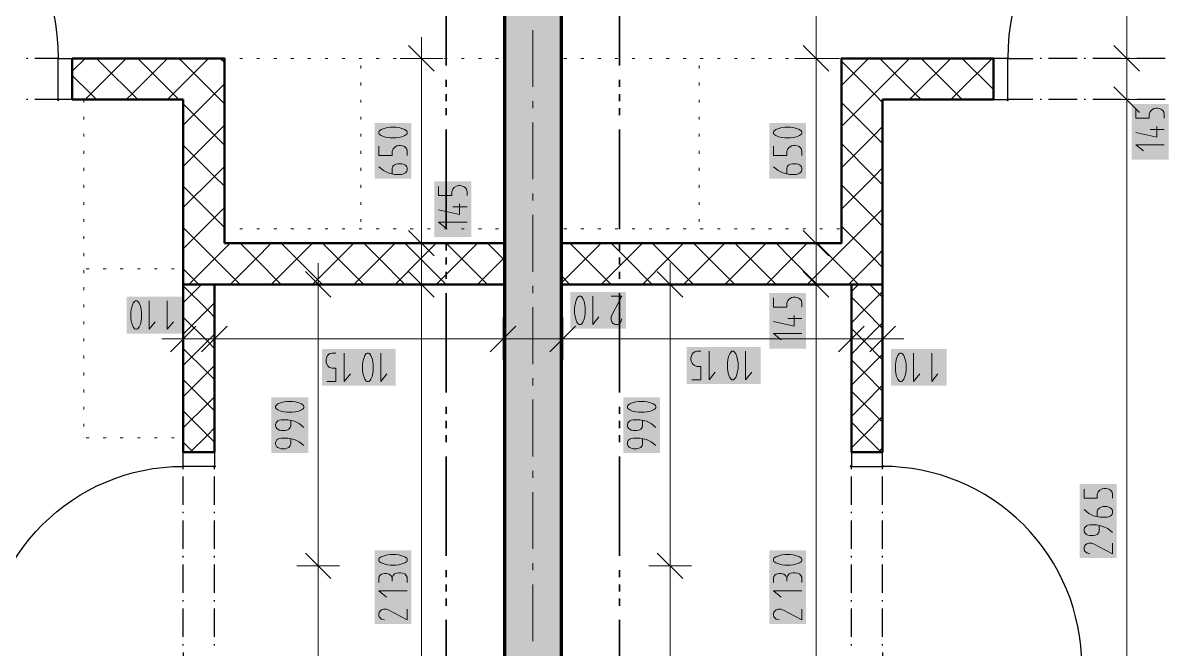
# Model space of a CAD drawing. Header units: millimetres. Extents: x 0 to 594, y 0 to 420.
# Drawn here: x 276.3 to 313.22, y 250.53 to 270.7 of the extents above; entities that cross this region are included whole.
import ezdxf

# ---------------------------------------------------------------- set-up
doc = ezdxf.new("R2010")
doc.units = ezdxf.units.MM
doc.header["$LTSCALE"] = 8
for name, color, linetype in [('PDF_Dvere', 7, 'Continuous'), ('PDF_Koty delkove', 7, 'Continuous'), ('PDF_Nabytek', 7, 'Continuous'), ('PDF_Osy hlavni', 7, 'Continuous'), ('PDF_Pozarni useky', 7, 'Continuous'), ('PDF_Pricky zdene', 7, 'Continuous'), ('PDF_Steny obvodove nosne', 7, 'Continuous')]:
    doc.layers.add(name, color=color, linetype=linetype)

msp = doc.modelspace()

# ---------------------------------------------------------------- linework, layer by layer
at = {"layer": 'PDF_Dvere', "lineweight": 25}
for points in [[(270.509, 269.559), (270.108, 269.559), (270.108, 276.886, -0.414213), (277.435, 269.559), (276.691, 269.559)], [(315.021, 269.559), (315.352, 269.559), (315.352, 276.886, 0.414213), (308.025, 269.559), (308.839, 269.559)], [(281.465, 250.415), (281.465, 250.005), (275.054, 250.005, -0.414213), (281.465, 256.416)], [(303.996, 250.415), (303.996, 250.005), (310.407, 250.005, 0.414214), (303.996, 256.416)]]:
    msp.add_lwpolyline(points, format="xyb", dxfattribs=at)
for points in [[(276.462, 269.559), (276.417, 269.559)], [(309.114, 269.559), (309.068, 269.559)], [(310.258, 269.559), (309.342, 269.559)], [(310.533, 269.559), (310.487, 269.559)], [(311.678, 269.559), (310.762, 269.559)], [(311.953, 269.559), (311.907, 269.559)], [(313.098, 269.559), (312.182, 269.559)], [(276.462, 268.231), (276.417, 268.231)], [(277.435, 268.231), (276.691, 268.231)], [(308.839, 268.231), (308.025, 268.231)], [(309.114, 268.231), (309.068, 268.231)], [(310.258, 268.231), (309.342, 268.231)], [(310.533, 268.231), (310.487, 268.231)], [(311.678, 268.231), (310.762, 268.231)], [(311.953, 268.231), (311.907, 268.231)], [(313.098, 268.231), (312.182, 268.231)], [(281.465, 256.323), (281.465, 256.368)], [(282.472, 256.323), (282.472, 256.368)], [(302.988, 256.323), (302.988, 256.368)], [(303.996, 256.323), (303.996, 256.368)], [(281.465, 255.178), (281.465, 256.094)], [(282.472, 255.178), (282.472, 256.094)], [(302.988, 255.178), (302.988, 256.094)], [(303.996, 255.178), (303.996, 256.094)], [(281.465, 254.903), (281.465, 254.949)], [(282.472, 254.903), (282.472, 254.949)], [(302.988, 254.903), (302.988, 254.949)], [(303.996, 254.903), (303.996, 254.949)], [(281.465, 253.758), (281.465, 254.674)], [(282.472, 253.758), (282.472, 254.674)], [(302.988, 253.758), (302.988, 254.674)], [(303.996, 253.758), (303.996, 254.674)], [(281.465, 253.483), (281.465, 253.529)], [(282.472, 253.483), (282.472, 253.529)], [(302.988, 253.483), (302.988, 253.529)], [(303.996, 253.483), (303.996, 253.529)], [(281.465, 252.339), (281.465, 253.254)], [(282.472, 252.339), (282.472, 253.254)], [(302.988, 252.339), (302.988, 253.254)], [(303.996, 252.339), (303.996, 253.254)], [(281.465, 252.064), (281.465, 252.11)], [(281.465, 250.919), (281.465, 251.835)], [(282.472, 252.064), (282.472, 252.11)], [(282.472, 250.919), (282.472, 251.835)], [(302.988, 252.064), (302.988, 252.11)], [(302.988, 250.919), (302.988, 251.835)], [(303.996, 252.064), (303.996, 252.11)], [(303.996, 250.919), (303.996, 251.835)], [(281.465, 250.644), (281.465, 250.69)], [(282.472, 250.644), (282.472, 250.69)], [(302.988, 250.644), (302.988, 250.69)], [(303.996, 250.644), (303.996, 250.69)]]:
    msp.add_lwpolyline(points, dxfattribs=at)
for points in [[(277.893, 268.231), (277.435, 268.231), (277.435, 269.559), (277.893, 269.559)], [(307.567, 268.231), (308.025, 268.231), (308.025, 269.559), (307.567, 269.559)], [(282.472, 256.874), (282.472, 256.416), (281.465, 256.416), (281.465, 256.874)], [(302.988, 256.874), (302.988, 256.416), (303.996, 256.416), (303.996, 256.874)]]:
    msp.add_lwpolyline(points, close=True, dxfattribs=at)
at = {"layer": 'PDF_Dvere', "lineweight": 25, "transparency": 33554559}
for points in [[(277.492, 269.559), (277.435, 269.502), (277.435, 269.616), (277.378, 269.559)], [(308.083, 269.559), (308.025, 269.502), (308.025, 269.616), (307.968, 269.559)], [(277.492, 268.231), (277.435, 268.174), (277.435, 268.288), (277.378, 268.231)], [(308.083, 268.231), (308.025, 268.174), (308.025, 268.288), (307.968, 268.231)], [(281.465, 256.359), (281.408, 256.416), (281.522, 256.416), (281.465, 256.474)], [(282.472, 256.359), (282.415, 256.416), (282.53, 256.416), (282.472, 256.474)], [(302.988, 256.359), (302.931, 256.416), (303.045, 256.416), (302.988, 256.474)], [(303.996, 256.359), (303.938, 256.416), (304.053, 256.416), (303.996, 256.474)]]:
    msp.add_solid(points, dxfattribs=at)
at = {"layer": 'PDF_Koty delkove', "lineweight": 18}
for points in [[(301.853, 236.313), (301.853, 238.603), (301.853, 242.77), (301.853, 262.278), (301.853, 263.606), (301.853, 269.559), (301.853, 313.476), (301.853, 314.162)], [(311.858, 241.075), (311.858, 245.379), (311.858, 268.231), (311.858, 269.559), (311.858, 288.838)], [(289.552, 269.147), (288.728, 269.971)], [(289.14, 269.559), (289.14, 270.246)], [(302.265, 269.147), (301.441, 269.971)], [(312.271, 269.147), (311.446, 269.971)], [(289.827, 269.559), (289.14, 269.559), (288.453, 269.559)], [(289.14, 263.606), (289.14, 269.559)], [(302.54, 269.559), (301.853, 269.559), (301.166, 269.559)], [(312.545, 269.559), (311.858, 269.559), (311.172, 269.559)], [(312.271, 267.819), (311.446, 268.643)], [(312.545, 268.231), (311.858, 268.231), (311.172, 268.231)], [(312.153, 267.928), (312.153, 267.634), (312.58, 267.634), (312.58, 267.757), (312.611, 267.842), (312.657, 267.891), (312.733, 267.94), (312.794, 267.952), (312.855, 267.952), (312.916, 267.94), (312.977, 267.915), (313.023, 267.879), (313.054, 267.83), (313.069, 267.757), (313.069, 267.634)], [(312.825, 267.365), (312.825, 267.022), (312.153, 267.17)], [(313.069, 267.267), (312.611, 267.267)], [(287.766, 266.73), (287.766, 266.436), (288.193, 266.436), (288.193, 266.559), (288.224, 266.644), (288.27, 266.693), (288.346, 266.742), (288.406, 266.754), (288.468, 266.754), (288.529, 266.742), (288.589, 266.717), (288.635, 266.681), (288.666, 266.632), (288.682, 266.559), (288.682, 266.436)], [(300.479, 266.73), (300.479, 266.436), (300.906, 266.436), (300.906, 266.559), (300.937, 266.644), (300.983, 266.693), (301.059, 266.742), (301.119, 266.754), (301.181, 266.754), (301.242, 266.742), (301.302, 266.717), (301.348, 266.681), (301.379, 266.632), (301.395, 266.559), (301.395, 266.436)], [(313.069, 266.778), (312.153, 266.778), (312.397, 266.583)], [(288.666, 265.923), (288.635, 265.886), (288.605, 265.862), (288.559, 265.837), (288.498, 265.824), (288.284, 265.824), (288.071, 265.873), (287.918, 265.947), (287.766, 266.069)], [(288.193, 265.849), (288.193, 266.02), (288.208, 266.069), (288.239, 266.106), (288.27, 266.13), (288.315, 266.155), (288.376, 266.167), (288.498, 266.167), (288.559, 266.155), (288.605, 266.13), (288.635, 266.106), (288.666, 266.069), (288.682, 266.02), (288.682, 265.972), (288.666, 265.923)], [(300.906, 265.849), (300.906, 266.02), (300.921, 266.069), (300.952, 266.106), (300.983, 266.13), (301.028, 266.155), (301.089, 266.167), (301.211, 266.167), (301.272, 266.155), (301.318, 266.13), (301.348, 266.106), (301.379, 266.069), (301.395, 266.02), (301.395, 265.972), (301.379, 265.923), (301.348, 265.886), (301.318, 265.862), (301.272, 265.837), (301.211, 265.824), (300.997, 265.824), (300.784, 265.873), (300.631, 265.947), (300.479, 266.069)], [(289.692, 265.434), (289.692, 265.141), (290.119, 265.141), (290.119, 265.263), (290.15, 265.348), (290.196, 265.398), (290.272, 265.446), (290.332, 265.459), (290.393, 265.459), (290.455, 265.446), (290.515, 265.422), (290.561, 265.385), (290.592, 265.337), (290.608, 265.263), (290.608, 265.141)], [(290.363, 264.871), (290.363, 264.529), (289.692, 264.676)], [(290.608, 264.774), (290.15, 264.774)], [(289.552, 263.194), (288.728, 264.018)], [(290.608, 264.284), (289.692, 264.284), (289.935, 264.089)], [(302.265, 263.194), (301.441, 264.018)], [(289.827, 263.606), (289.14, 263.606), (288.453, 263.606)], [(289.14, 240.434), (289.14, 242.77), (289.14, 243.491), (289.14, 262.278), (289.14, 263.606)], [(302.54, 263.606), (301.853, 263.606), (301.166, 263.606)], [(285.814, 262.278), (285.814, 262.965)], [(297.149, 262.278), (297.149, 262.965)], [(286.226, 261.866), (285.402, 262.69)], [(289.552, 261.866), (288.728, 262.69)], [(297.561, 261.866), (296.737, 262.69)], [(302.265, 261.866), (301.441, 262.69)], [(286.501, 262.278), (285.814, 262.278), (285.127, 262.278)], [(285.814, 242.77), (285.814, 253.211), (285.814, 262.278)], [(289.827, 262.278), (289.14, 262.278), (288.453, 262.278)], [(297.836, 262.278), (297.149, 262.278), (296.462, 262.278)], [(297.149, 242.77), (297.149, 253.211), (297.149, 262.278)], [(302.54, 262.278), (301.853, 262.278), (301.166, 262.278)], [(294.661, 261.901), (294.661, 260.985), (294.857, 261.229)], [(295.248, 261.901), (295.591, 261.901), (295.273, 261.29), (295.248, 261.229), (295.248, 261.137), (295.273, 261.077), (295.309, 261.031), (295.346, 261), (295.395, 260.985), (295.444, 260.985), (295.493, 261)], [(300.479, 261.842), (300.479, 261.548), (300.906, 261.548), (300.906, 261.671), (300.937, 261.756), (300.983, 261.805), (301.059, 261.854), (301.119, 261.866), (301.181, 261.866), (301.242, 261.854), (301.302, 261.829), (301.348, 261.793), (301.379, 261.744), (301.395, 261.671), (301.395, 261.548)], [(280.366, 261.747), (280.366, 260.831), (280.562, 261.075)], [(280.953, 261.747), (280.953, 260.831), (281.149, 261.075)], [(281.465, 261.209), (281.465, 260.522), (281.465, 259.835)], [(282.472, 261.209), (282.472, 260.522), (282.472, 259.835)], [(291.769, 261.209), (291.769, 260.522), (291.769, 259.835)], [(293.692, 261.209), (293.692, 260.522), (293.692, 259.835)], [(295.493, 261), (295.53, 261.031), (295.566, 261.077), (295.591, 261.167)], [(301.15, 261.279), (301.15, 260.936), (300.479, 261.084)], [(301.395, 261.181), (300.937, 261.181)], [(302.988, 261.209), (302.988, 260.522), (302.988, 259.835)], [(303.996, 261.209), (303.996, 260.522), (303.996, 259.835)], [(281.877, 260.934), (281.053, 260.11)], [(282.885, 260.934), (282.06, 260.11)], [(292.181, 260.934), (291.356, 260.11)], [(294.104, 260.934), (293.28, 260.11)], [(301.395, 260.692), (300.479, 260.692), (300.723, 260.497)], [(303.4, 260.934), (302.576, 260.11)], [(304.408, 260.934), (303.583, 260.11)], [(281.465, 260.522), (280.778, 260.522)], [(302.988, 260.522), (300.351, 260.522), (293.692, 260.522), (291.769, 260.522), (282.472, 260.522), (281.465, 260.522)], [(303.996, 260.522), (302.988, 260.522)], [(303.996, 260.522), (304.682, 260.522)], [(286.093, 259.148), (286.386, 259.148), (286.386, 259.575), (286.264, 259.575), (286.178, 259.606), (286.129, 259.652), (286.081, 259.728), (286.068, 259.788), (286.068, 259.85), (286.081, 259.911), (286.105, 259.971), (286.142, 260.017), (286.19, 260.048), (286.264, 260.064), (286.386, 260.064)], [(286.655, 260.064), (286.655, 259.148), (286.851, 259.392)], [(287.243, 259.697), (287.243, 259.513), (287.255, 259.423), (287.279, 259.316), (287.316, 259.224), (287.364, 259.163), (287.389, 259.148), (287.438, 259.148), (287.463, 259.163), (287.511, 259.224), (287.548, 259.316), (287.573, 259.423), (287.585, 259.513), (287.585, 259.697), (287.573, 259.788), (287.548, 259.895), (287.511, 259.987), (287.463, 260.048), (287.438, 260.064), (287.389, 260.064)], [(287.389, 260.064), (287.364, 260.048), (287.316, 259.987), (287.279, 259.895), (287.255, 259.788), (287.243, 259.697)], [(287.83, 260.064), (287.83, 259.148), (288.025, 259.392)], [(297.845, 259.207), (298.139, 259.207), (298.139, 259.634), (298.016, 259.634), (297.931, 259.665), (297.882, 259.711), (297.834, 259.787), (297.821, 259.848), (297.821, 259.909), (297.834, 259.97), (297.858, 260.031), (297.895, 260.076), (297.943, 260.108), (298.016, 260.123), (298.139, 260.123)], [(298.408, 260.123), (298.408, 259.207), (298.604, 259.451)], [(299.583, 260.123), (299.583, 259.207), (299.778, 259.451)], [(304.995, 260.064), (304.995, 259.148), (305.19, 259.392)], [(305.582, 260.064), (305.582, 259.148), (305.777, 259.392)], [(284.988, 258.503), (284.805, 258.503), (284.715, 258.49), (284.607, 258.466), (284.516, 258.43), (284.455, 258.381), (284.44, 258.356), (284.44, 258.308), (284.455, 258.283), (284.516, 258.234), (284.607, 258.198), (284.715, 258.173), (284.805, 258.16), (284.988, 258.16), (285.08, 258.173), (285.187, 258.198), (285.279, 258.234)], [(285.279, 258.234), (285.34, 258.283), (285.356, 258.308), (285.356, 258.356), (285.34, 258.381), (285.279, 258.43), (285.187, 258.466), (285.08, 258.49), (284.988, 258.503)], [(296.324, 258.503), (296.141, 258.503), (296.05, 258.49), (295.943, 258.466), (295.851, 258.43), (295.79, 258.381), (295.775, 258.356), (295.775, 258.308), (295.79, 258.283), (295.851, 258.234), (295.943, 258.198), (296.05, 258.173), (296.141, 258.16), (296.324, 258.16), (296.416, 258.173), (296.523, 258.198), (296.614, 258.234)], [(296.614, 258.234), (296.676, 258.283), (296.691, 258.308), (296.691, 258.356), (296.676, 258.381), (296.614, 258.43), (296.523, 258.466), (296.416, 258.49), (296.324, 258.503)], [(285.356, 257.671), (285.203, 257.794), (285.05, 257.867), (284.836, 257.916), (284.622, 257.916), (284.562, 257.903), (284.516, 257.879), (284.486, 257.855), (284.455, 257.818), (284.44, 257.769), (284.44, 257.721), (284.455, 257.671), (284.486, 257.635), (284.516, 257.611), (284.562, 257.586), (284.622, 257.573), (284.745, 257.573), (284.805, 257.586), (284.867, 257.611), (284.912, 257.671), (284.928, 257.721), (284.928, 257.892)], [(296.691, 257.671), (296.538, 257.794), (296.385, 257.867), (296.172, 257.916), (295.958, 257.916), (295.897, 257.903), (295.851, 257.879), (295.821, 257.855), (295.79, 257.818), (295.775, 257.769), (295.775, 257.721), (295.79, 257.671), (295.821, 257.635), (295.851, 257.611), (295.897, 257.586), (295.958, 257.573), (296.08, 257.573), (296.141, 257.586), (296.202, 257.611), (296.248, 257.671), (296.264, 257.721), (296.264, 257.892)], [(284.455, 257.231), (284.44, 257.182), (284.44, 257.134), (284.455, 257.084), (284.486, 257.048), (284.516, 257.023), (284.562, 256.999), (284.622, 256.986), (284.745, 256.986), (284.805, 256.999), (284.867, 257.023), (284.912, 257.084), (284.928, 257.134), (284.928, 257.305)], [(285.356, 257.084), (285.203, 257.207), (285.05, 257.28), (284.836, 257.329), (284.622, 257.329), (284.562, 257.316), (284.516, 257.292), (284.486, 257.268), (284.455, 257.231)], [(295.79, 257.231), (295.775, 257.182), (295.775, 257.134), (295.79, 257.084), (295.821, 257.048), (295.851, 257.023), (295.897, 256.999), (295.958, 256.986), (296.08, 256.986), (296.141, 256.999), (296.202, 257.023), (296.248, 257.084), (296.264, 257.134), (296.264, 257.305)], [(296.691, 257.084), (296.538, 257.207), (296.385, 257.28), (296.172, 257.329), (295.958, 257.329), (295.897, 257.316), (295.851, 257.292), (295.821, 257.268), (295.79, 257.231)], [(310.485, 255.681), (310.485, 255.388), (310.911, 255.388), (310.911, 255.51), (310.943, 255.595), (310.988, 255.645), (311.064, 255.693), (311.125, 255.705), (311.186, 255.705), (311.248, 255.693), (311.308, 255.669), (311.354, 255.632), (311.385, 255.584), (311.401, 255.51), (311.401, 255.388)], [(311.324, 255.082), (311.354, 255.057), (311.385, 255.021), (311.401, 254.972), (311.401, 254.923), (311.385, 254.874), (311.354, 254.837), (311.324, 254.813), (311.278, 254.788), (311.216, 254.776), (311.003, 254.776), (310.79, 254.825), (310.637, 254.898), (310.485, 255.021)], [(310.911, 254.801), (310.911, 254.972), (310.927, 255.021), (310.957, 255.057), (310.988, 255.082), (311.033, 255.106), (311.095, 255.118), (311.216, 255.118), (311.278, 255.106), (311.324, 255.082)], [(311.401, 254.287), (311.248, 254.409), (311.095, 254.483), (310.881, 254.531), (310.667, 254.531), (310.606, 254.519), (310.561, 254.495), (310.53, 254.47), (310.499, 254.434), (310.485, 254.384), (310.485, 254.336), (310.499, 254.287), (310.53, 254.25), (310.561, 254.226), (310.606, 254.201), (310.667, 254.188), (310.79, 254.188), (310.85, 254.201), (310.911, 254.226), (310.957, 254.287), (310.973, 254.336), (310.973, 254.507)], [(311.401, 253.944), (311.401, 253.601), (310.79, 253.92), (310.728, 253.944), (310.637, 253.944), (310.576, 253.92), (310.53, 253.883), (310.499, 253.847), (310.485, 253.797), (310.485, 253.749), (310.499, 253.7), (310.53, 253.663), (310.576, 253.626), (310.667, 253.601)], [(286.226, 252.799), (285.402, 253.623)], [(288.315, 253.576), (288.131, 253.576), (288.041, 253.564), (287.934, 253.539), (287.842, 253.503), (287.781, 253.454), (287.766, 253.429), (287.766, 253.381)], [(287.766, 253.381), (287.781, 253.356), (287.842, 253.307), (287.934, 253.271), (288.041, 253.246), (288.131, 253.233), (288.315, 253.233), (288.406, 253.246), (288.513, 253.271), (288.605, 253.307), (288.666, 253.356), (288.682, 253.381), (288.682, 253.429), (288.666, 253.454), (288.605, 253.503), (288.513, 253.539), (288.406, 253.564), (288.315, 253.576)], [(297.561, 252.799), (296.737, 253.623)], [(301.028, 253.576), (300.845, 253.576), (300.754, 253.564), (300.647, 253.539), (300.555, 253.503), (300.494, 253.454), (300.479, 253.429), (300.479, 253.381), (300.494, 253.356), (300.555, 253.307), (300.647, 253.271)], [(300.647, 253.271), (300.754, 253.246), (300.845, 253.233), (301.028, 253.233), (301.119, 253.246), (301.226, 253.271), (301.318, 253.307), (301.379, 253.356), (301.395, 253.381), (301.395, 253.429), (301.379, 253.454), (301.318, 253.503), (301.226, 253.539), (301.119, 253.564), (301.028, 253.576)], [(286.501, 253.211), (285.814, 253.211), (285.127, 253.211)], [(287.766, 252.671), (287.766, 252.818), (287.781, 252.867), (287.812, 252.916), (287.858, 252.94), (287.948, 252.965), (288.01, 252.965), (288.101, 252.94), (288.163, 252.891), (288.193, 252.818), (288.193, 252.72)], [(288.682, 252.671), (288.682, 252.842), (288.651, 252.903), (288.605, 252.952), (288.529, 252.976), (288.468, 252.989), (288.406, 252.989), (288.33, 252.976), (288.27, 252.952), (288.224, 252.903), (288.193, 252.818)], [(297.836, 253.211), (297.149, 253.211), (296.462, 253.211)], [(300.479, 252.671), (300.479, 252.818), (300.494, 252.867), (300.525, 252.916), (300.571, 252.94), (300.661, 252.965), (300.723, 252.965), (300.814, 252.94), (300.876, 252.891), (300.906, 252.818), (300.906, 252.72)], [(301.395, 252.671), (301.395, 252.842), (301.364, 252.903), (301.318, 252.952), (301.242, 252.976), (301.181, 252.989), (301.119, 252.989), (301.043, 252.976), (300.983, 252.952), (300.937, 252.903), (300.906, 252.818)], [(288.682, 252.402), (287.766, 252.402), (288.01, 252.207)], [(301.395, 252.402), (300.479, 252.402), (300.723, 252.207)], [(288.682, 251.815), (288.682, 251.472), (288.071, 251.79), (288.01, 251.815), (287.918, 251.815), (287.858, 251.79), (287.812, 251.754), (287.781, 251.717), (287.766, 251.668), (287.766, 251.619), (287.781, 251.57), (287.812, 251.534), (287.858, 251.497), (287.948, 251.472)], [(301.395, 251.815), (301.395, 251.472), (300.784, 251.79), (300.723, 251.815), (300.631, 251.815), (300.571, 251.79), (300.525, 251.754), (300.494, 251.717), (300.479, 251.668), (300.479, 251.619), (300.494, 251.57), (300.525, 251.534), (300.571, 251.497), (300.661, 251.472)]]:
    msp.add_lwpolyline(points, dxfattribs=at)
for points in [[(288.315, 267.341), (288.131, 267.341), (288.041, 267.329), (287.934, 267.304), (287.842, 267.268), (287.781, 267.219), (287.766, 267.194), (287.766, 267.146), (287.781, 267.121), (287.842, 267.073), (287.934, 267.036), (288.041, 267.011), (288.131, 266.998), (288.315, 266.998), (288.406, 267.011), (288.513, 267.036), (288.605, 267.073), (288.666, 267.121), (288.682, 267.146), (288.682, 267.194), (288.666, 267.219), (288.605, 267.268), (288.513, 267.304), (288.406, 267.329)], [(301.028, 267.341), (300.845, 267.341), (300.754, 267.329), (300.647, 267.304), (300.555, 267.268), (300.494, 267.219), (300.479, 267.194), (300.479, 267.146), (300.494, 267.121), (300.555, 267.073), (300.647, 267.036), (300.754, 267.011), (300.845, 266.998), (301.028, 266.998), (301.119, 267.011), (301.226, 267.036), (301.318, 267.073), (301.379, 267.121), (301.395, 267.146), (301.395, 267.194), (301.379, 267.219), (301.318, 267.268), (301.226, 267.304), (301.119, 267.329)], [(294.074, 261.534), (294.074, 261.35), (294.087, 261.26), (294.111, 261.153), (294.148, 261.061), (294.196, 261), (294.221, 260.985), (294.269, 260.985), (294.294, 261), (294.343, 261.061), (294.38, 261.153), (294.404, 261.26), (294.417, 261.35), (294.417, 261.534), (294.404, 261.625), (294.38, 261.732), (294.343, 261.824), (294.294, 261.885), (294.269, 261.901), (294.221, 261.901), (294.196, 261.885), (294.148, 261.824), (294.111, 261.732), (294.087, 261.625)], [(279.779, 261.38), (279.779, 261.196), (279.792, 261.106), (279.816, 260.999), (279.853, 260.907), (279.901, 260.846), (279.926, 260.831), (279.974, 260.831), (279.999, 260.846), (280.048, 260.907), (280.085, 260.999), (280.109, 261.106), (280.122, 261.196), (280.122, 261.38), (280.109, 261.471), (280.085, 261.578), (280.048, 261.67), (279.999, 261.731), (279.974, 261.747), (279.926, 261.747), (279.901, 261.731), (279.853, 261.67), (279.816, 261.578), (279.792, 261.471)], [(298.995, 259.756), (298.995, 259.573), (299.008, 259.482), (299.032, 259.375), (299.069, 259.283), (299.117, 259.222), (299.142, 259.207), (299.191, 259.207), (299.216, 259.222), (299.264, 259.283), (299.301, 259.375), (299.326, 259.482), (299.338, 259.573), (299.338, 259.756), (299.326, 259.848), (299.301, 259.955), (299.264, 260.046), (299.216, 260.108), (299.191, 260.123), (299.142, 260.123), (299.117, 260.108), (299.069, 260.046), (299.032, 259.955), (299.008, 259.848)], [(304.407, 259.697), (304.407, 259.513), (304.42, 259.423), (304.444, 259.316), (304.481, 259.224), (304.529, 259.163), (304.554, 259.148), (304.603, 259.148), (304.628, 259.163), (304.676, 259.224), (304.713, 259.316), (304.738, 259.423), (304.75, 259.513), (304.75, 259.697), (304.738, 259.788), (304.713, 259.895), (304.676, 259.987), (304.628, 260.048), (304.603, 260.064), (304.554, 260.064), (304.529, 260.048), (304.481, 259.987), (304.444, 259.895), (304.42, 259.788)]]:
    msp.add_lwpolyline(points, close=True, dxfattribs=at)
at = {"layer": 'PDF_Koty delkove', "color": 7, "lineweight": 18, "true_color": 0xffffff, "transparency": 33554559}
for points in [[(313.207, 266.298), (313.207, 268.089), (312.016, 266.298), (312.016, 268.089)], [(288.819, 265.687), (288.819, 267.478), (287.629, 265.687), (287.629, 267.478)], [(301.532, 265.687), (301.532, 267.478), (300.342, 265.687), (300.342, 267.478)], [(290.745, 263.804), (290.745, 265.596), (289.554, 263.804), (289.554, 265.596)], [(281.434, 261.884), (279.642, 261.884), (281.434, 260.694), (279.642, 260.694)], [(295.729, 262.038), (293.937, 262.038), (295.729, 260.848), (293.937, 260.848)], [(301.532, 260.212), (301.532, 262.003), (300.342, 260.212), (300.342, 262.003)], [(288.31, 260.201), (285.931, 260.201), (288.31, 259.011), (285.931, 259.011)], [(300.063, 260.261), (297.684, 260.261), (300.063, 259.07), (297.684, 259.07)], [(306.062, 260.201), (304.27, 260.201), (306.062, 259.011), (304.27, 259.011)], [(285.493, 256.849), (285.493, 258.64), (284.302, 256.849), (284.302, 258.64)], [(296.829, 256.849), (296.829, 258.64), (295.638, 256.849), (295.638, 258.64)], [(311.538, 253.464), (311.538, 255.843), (310.347, 253.464), (310.347, 255.843)], [(288.819, 251.335), (288.819, 253.713), (287.629, 251.335), (287.629, 253.713)], [(301.532, 251.335), (301.532, 253.713), (300.342, 251.335), (300.342, 253.713)]]:
    msp.add_solid(points, dxfattribs=at)
at = {"layer": 'PDF_Nabytek', "lineweight": 13}
for points in [[(282.828, 269.559), (282.793, 269.559)], [(282.793, 269.559), (282.793, 269.559)], [(282.828, 269.559), (282.793, 269.559)], [(282.793, 269.559), (282.793, 269.559)], [(283.377, 269.559), (283.286, 269.559)], [(283.377, 269.559), (283.286, 269.559)], [(283.927, 269.559), (283.835, 269.559)], [(283.927, 269.559), (283.835, 269.559)], [(284.476, 269.559), (284.385, 269.559)], [(284.476, 269.559), (284.385, 269.559)], [(285.026, 269.559), (284.934, 269.559)], [(285.026, 269.559), (284.934, 269.559)], [(285.575, 269.559), (285.484, 269.559)], [(285.575, 269.559), (285.484, 269.559)], [(286.125, 269.559), (286.033, 269.559)], [(286.125, 269.559), (286.033, 269.559)], [(286.675, 269.559), (286.583, 269.559)], [(286.675, 269.559), (286.583, 269.559)], [(287.224, 269.559), (287.132, 269.559)], [(287.224, 269.559), (287.132, 269.559)], [(287.189, 269.559), (287.189, 269.559)], [(287.189, 269.559), (287.189, 269.559)], [(287.774, 269.559), (287.682, 269.559)], [(287.774, 269.559), (287.682, 269.559)], [(288.323, 269.559), (288.232, 269.559)], [(288.323, 269.559), (288.232, 269.559)], [(288.873, 269.559), (288.781, 269.559)], [(288.873, 269.559), (288.781, 269.559)], [(289.422, 269.559), (289.331, 269.559)], [(289.422, 269.559), (289.331, 269.559)], [(289.972, 269.559), (289.88, 269.559)], [(289.972, 269.559), (289.88, 269.559)], [(290.521, 269.559), (290.43, 269.559)], [(290.521, 269.559), (290.43, 269.559)], [(291.071, 269.559), (290.979, 269.559)], [(291.071, 269.559), (290.979, 269.559)], [(291.62, 269.559), (291.529, 269.559)], [(291.62, 269.559), (291.529, 269.559)], [(291.769, 269.559), (291.769, 269.559)], [(291.769, 269.559), (291.769, 269.559)], [(293.692, 269.559), (293.692, 269.559)], [(293.818, 269.559), (293.727, 269.559)], [(294.368, 269.559), (294.276, 269.559)], [(294.917, 269.559), (294.826, 269.559)], [(295.467, 269.559), (295.375, 269.559)], [(296.016, 269.559), (295.925, 269.559)], [(296.566, 269.559), (296.474, 269.559)], [(297.116, 269.559), (297.024, 269.559)], [(297.665, 269.559), (297.573, 269.559)], [(298.088, 269.559), (298.088, 269.559)], [(298.088, 269.559), (298.088, 269.559)], [(298.215, 269.559), (298.123, 269.559)], [(298.764, 269.559), (298.672, 269.559)], [(299.314, 269.559), (299.222, 269.559)], [(299.863, 269.559), (299.772, 269.559)], [(300.413, 269.559), (300.321, 269.559)], [(300.962, 269.559), (300.871, 269.559)], [(301.512, 269.559), (301.42, 269.559)], [(302.061, 269.559), (301.97, 269.559)], [(302.611, 269.559), (302.519, 269.559)], [(302.668, 269.559), (302.668, 269.559)], [(287.189, 269.236), (287.189, 269.328)], [(287.189, 269.236), (287.189, 269.328)], [(298.088, 269.236), (298.088, 269.328)], [(298.088, 269.236), (298.088, 269.328)], [(287.189, 268.687), (287.189, 268.779)], [(287.189, 268.687), (287.189, 268.779)], [(298.088, 268.687), (298.088, 268.779)], [(298.088, 268.687), (298.088, 268.779)], [(278.259, 268.231), (278.259, 268.231)], [(278.259, 268.231), (278.259, 268.231)], [(278.259, 268.137), (278.259, 268.229)], [(278.432, 268.231), (278.34, 268.231)], [(278.981, 268.231), (278.89, 268.231)], [(279.531, 268.231), (279.439, 268.231)], [(280.08, 268.231), (279.989, 268.231)], [(280.63, 268.231), (280.538, 268.231)], [(281.179, 268.231), (281.088, 268.231)], [(281.465, 268.231), (281.465, 268.231)], [(281.465, 268.231), (281.465, 268.231)], [(281.465, 268.137), (281.465, 268.229)], [(287.189, 268.137), (287.189, 268.229)], [(287.189, 268.137), (287.189, 268.229)], [(298.088, 268.137), (298.088, 268.229)], [(298.088, 268.137), (298.088, 268.229)], [(278.259, 267.588), (278.259, 267.679)], [(281.465, 267.588), (281.465, 267.679)], [(287.189, 267.588), (287.189, 267.679)], [(287.189, 267.588), (287.189, 267.679)], [(298.088, 267.588), (298.088, 267.679)], [(298.088, 267.588), (298.088, 267.679)], [(278.259, 267.038), (278.259, 267.13)], [(281.465, 267.038), (281.465, 267.13)], [(287.189, 267.038), (287.189, 267.13)], [(287.189, 267.038), (287.189, 267.13)], [(298.088, 267.038), (298.088, 267.13)], [(298.088, 267.038), (298.088, 267.13)], [(278.259, 266.489), (278.259, 266.58)], [(281.465, 266.489), (281.465, 266.58)], [(287.189, 266.489), (287.189, 266.58)], [(287.189, 266.489), (287.189, 266.58)], [(298.088, 266.489), (298.088, 266.58)], [(298.088, 266.489), (298.088, 266.58)], [(278.259, 265.939), (278.259, 266.031)], [(281.465, 265.939), (281.465, 266.031)], [(287.189, 265.939), (287.189, 266.031)], [(287.189, 265.939), (287.189, 266.031)], [(298.088, 265.939), (298.088, 266.031)], [(298.088, 265.939), (298.088, 266.031)], [(278.259, 265.39), (278.259, 265.481)], [(281.465, 265.39), (281.465, 265.481)], [(287.189, 265.39), (287.189, 265.481)], [(287.189, 265.39), (287.189, 265.481)], [(298.088, 265.39), (298.088, 265.481)], [(298.088, 265.39), (298.088, 265.481)], [(278.259, 264.84), (278.259, 264.932)], [(281.465, 264.84), (281.465, 264.932)], [(287.189, 264.84), (287.189, 264.932)], [(287.189, 264.84), (287.189, 264.932)], [(298.088, 264.84), (298.088, 264.932)], [(298.088, 264.84), (298.088, 264.932)], [(278.259, 264.291), (278.259, 264.382)], [(281.465, 264.291), (281.465, 264.382)], [(287.189, 264.291), (287.189, 264.382)], [(287.189, 264.291), (287.189, 264.382)], [(298.088, 264.291), (298.088, 264.382)], [(298.088, 264.291), (298.088, 264.382)], [(282.828, 264.064), (282.793, 264.064)], [(282.793, 264.064), (282.793, 264.064)], [(282.828, 264.064), (282.793, 264.064)], [(282.793, 264.064), (282.793, 264.064)], [(283.377, 264.064), (283.286, 264.064)], [(283.377, 264.064), (283.286, 264.064)], [(283.927, 264.064), (283.835, 264.064)], [(283.927, 264.064), (283.835, 264.064)], [(284.476, 264.064), (284.385, 264.064)], [(284.476, 264.064), (284.385, 264.064)], [(285.026, 264.064), (284.934, 264.064)], [(285.026, 264.064), (284.934, 264.064)], [(285.575, 264.064), (285.484, 264.064)], [(285.575, 264.064), (285.484, 264.064)], [(286.125, 264.064), (286.033, 264.064)], [(286.125, 264.064), (286.033, 264.064)], [(286.675, 264.064), (286.583, 264.064)], [(286.675, 264.064), (286.583, 264.064)], [(287.224, 264.064), (287.132, 264.064)], [(287.224, 264.064), (287.132, 264.064)], [(287.189, 264.064), (287.189, 264.064)], [(287.189, 264.064), (287.189, 264.064)], [(287.774, 264.064), (287.682, 264.064)], [(287.774, 264.064), (287.682, 264.064)], [(288.323, 264.064), (288.232, 264.064)], [(288.323, 264.064), (288.232, 264.064)], [(288.873, 264.064), (288.781, 264.064)], [(288.873, 264.064), (288.781, 264.064)], [(289.331, 264.064), (289.422, 264.064), (289.331, 264.064)], [(289.972, 264.064), (289.88, 264.064)], [(289.972, 264.064), (289.88, 264.064)], [(290.43, 264.064), (290.521, 264.064), (290.43, 264.064)], [(291.071, 264.064), (290.979, 264.064)], [(291.071, 264.064), (290.979, 264.064)], [(291.529, 264.064), (291.62, 264.064), (291.529, 264.064)], [(291.769, 264.064), (291.769, 264.064)], [(291.769, 264.064), (291.769, 264.064)], [(293.692, 264.064), (293.692, 264.064)], [(293.692, 264.064), (293.692, 264.064)], [(297.665, 264.064), (297.573, 264.064)], [(297.665, 264.064), (297.573, 264.064)], [(298.088, 264.064), (298.088, 264.064)], [(298.088, 264.064), (298.088, 264.064)], [(298.215, 264.064), (298.123, 264.064)], [(298.215, 264.064), (298.123, 264.064)], [(298.764, 264.064), (298.672, 264.064)], [(298.764, 264.064), (298.672, 264.064)], [(299.314, 264.064), (299.222, 264.064)], [(299.314, 264.064), (299.222, 264.064)], [(299.863, 264.064), (299.772, 264.064)], [(299.863, 264.064), (299.772, 264.064)], [(300.413, 264.064), (300.321, 264.064)], [(300.413, 264.064), (300.321, 264.064)], [(300.962, 264.064), (300.871, 264.064)], [(300.962, 264.064), (300.871, 264.064)], [(301.512, 264.064), (301.42, 264.064)], [(301.512, 264.064), (301.42, 264.064)], [(302.061, 264.064), (301.97, 264.064)], [(302.061, 264.064), (301.97, 264.064)], [(302.611, 264.064), (302.519, 264.064)], [(302.611, 264.064), (302.519, 264.064)], [(302.668, 264.064), (302.668, 264.064)], [(302.668, 264.064), (302.668, 264.064)], [(278.259, 263.741), (278.259, 263.833)], [(281.465, 263.741), (281.465, 263.833)], [(278.259, 263.192), (278.259, 263.283)], [(281.465, 263.192), (281.465, 263.283)], [(278.259, 262.782), (278.259, 262.782)], [(278.259, 262.642), (278.259, 262.734)], [(278.432, 262.782), (278.34, 262.782)], [(278.981, 262.782), (278.89, 262.782)], [(279.531, 262.782), (279.439, 262.782)], [(280.08, 262.782), (279.989, 262.782)], [(280.63, 262.782), (280.538, 262.782)], [(281.179, 262.782), (281.088, 262.782)], [(281.465, 262.782), (281.465, 262.782)], [(281.465, 262.642), (281.465, 262.734)], [(278.259, 262.093), (278.259, 262.184)], [(281.465, 262.093), (281.465, 262.184)], [(278.259, 261.543), (278.259, 261.635)], [(281.465, 261.543), (281.465, 261.635)], [(278.259, 260.994), (278.259, 261.085)], [(281.465, 260.994), (281.465, 261.085)], [(278.259, 260.444), (278.259, 260.536)], [(281.465, 260.444), (281.465, 260.536)], [(278.259, 259.895), (278.259, 259.986)], [(281.465, 259.895), (281.465, 259.986)], [(278.259, 259.345), (278.259, 259.437)], [(281.465, 259.345), (281.465, 259.437)], [(278.259, 258.795), (278.259, 258.887)], [(281.465, 258.795), (281.465, 258.887)], [(278.259, 258.246), (278.259, 258.338)], [(281.465, 258.246), (281.465, 258.338)], [(278.259, 257.696), (278.259, 257.788)], [(281.465, 257.696), (281.465, 257.788)], [(278.259, 257.332), (278.259, 257.332)], [(278.259, 257.332), (278.259, 257.332)], [(278.432, 257.332), (278.34, 257.332)], [(278.981, 257.332), (278.89, 257.332)], [(279.531, 257.332), (279.439, 257.332)], [(280.08, 257.332), (279.989, 257.332)], [(280.63, 257.332), (280.538, 257.332)], [(281.179, 257.332), (281.088, 257.332)], [(281.465, 257.332), (281.465, 257.332)], [(281.465, 257.332), (281.465, 257.332)]]:
    msp.add_lwpolyline(points, dxfattribs=at)
for points in [[(293.727, 264.064), (293.818, 264.064)], [(294.276, 264.064), (294.368, 264.064)], [(294.826, 264.064), (294.917, 264.064)], [(295.375, 264.064), (295.467, 264.064)], [(295.925, 264.064), (296.016, 264.064)], [(296.474, 264.064), (296.566, 264.064)], [(297.024, 264.064), (297.116, 264.064)]]:
    msp.add_lwpolyline(points, close=True, dxfattribs=at)
at = {"layer": 'PDF_Osy hlavni', "lineweight": 18}
for points in [[(292.73, 268.641), (292.73, 270.473)], [(292.73, 267.954), (292.73, 268.183)], [(292.73, 265.665), (292.73, 267.496)], [(292.73, 264.978), (292.73, 265.207)], [(292.73, 262.688), (292.73, 264.52)], [(292.73, 262.001), (292.73, 262.23)], [(292.73, 259.711), (292.73, 261.543)], [(292.73, 259.024), (292.73, 259.253)], [(292.73, 256.735), (292.73, 258.567)], [(292.73, 256.048), (292.73, 256.277)], [(292.73, 253.758), (292.73, 255.59)], [(292.73, 253.071), (292.73, 253.3)], [(292.73, 250.782), (292.73, 252.613)]]:
    msp.add_lwpolyline(points, dxfattribs=at)
at = {"layer": 'PDF_Pozarni useky', "lineweight": 35}
for points in [[(289.937, 269.328), (289.937, 272.534)], [(295.524, 269.328), (295.524, 272.534)], [(289.937, 268.641), (289.937, 268.87)], [(295.524, 268.641), (295.524, 268.87)], [(289.937, 268.183), (289.937, 268.412)], [(295.524, 268.183), (295.524, 268.412)], [(289.937, 267.725), (289.937, 267.954)], [(295.524, 267.725), (295.524, 267.954)], [(289.937, 264.062), (289.937, 267.267)], [(295.524, 264.062), (295.524, 267.267)], [(289.937, 263.375), (289.937, 263.604)], [(295.524, 263.375), (295.524, 263.604)], [(289.937, 262.917), (289.937, 263.146)], [(295.524, 262.917), (295.524, 263.146)], [(289.937, 262.459), (289.937, 262.688)], [(295.524, 262.459), (295.524, 262.688)], [(289.937, 258.795), (289.937, 262.001)], [(295.524, 258.795), (295.524, 262.001)], [(289.937, 258.109), (289.937, 258.338)], [(295.524, 258.109), (295.524, 258.338)], [(289.937, 257.651), (289.937, 257.88)], [(295.524, 257.651), (295.524, 257.88)], [(289.937, 257.193), (289.937, 257.422)], [(295.524, 257.193), (295.524, 257.422)], [(289.937, 253.529), (289.937, 256.735)], [(295.524, 253.529), (295.524, 256.735)], [(289.937, 252.842), (289.937, 253.071)], [(295.524, 252.842), (295.524, 253.071)], [(289.937, 252.384), (289.937, 252.613)], [(295.524, 252.384), (295.524, 252.613)], [(289.937, 251.926), (289.937, 252.155)], [(295.524, 251.926), (295.524, 252.155)], [(289.937, 248.263), (289.937, 251.468)], [(295.524, 248.263), (295.524, 251.468)]]:
    msp.add_lwpolyline(points, dxfattribs=at)
at = {"layer": 'PDF_Pricky zdene', "lineweight": 9}
for points in [[(278.305, 269.559), (277.893, 269.147)], [(279.633, 269.559), (279.315, 269.241), (278.488, 268.414), (278.305, 268.231)], [(280, 268.231), (279.816, 268.414), (279.017, 269.214), (278.672, 269.559)], [(280.961, 269.559), (280.777, 269.375), (279.816, 268.414), (279.633, 268.231)], [(281.328, 268.231), (281.144, 268.414), (280.234, 269.325), (280, 269.559)], [(282.289, 269.559), (282.239, 269.508), (281.144, 268.414), (280.961, 268.231)], [(282.656, 268.231), (282.472, 268.414), (281.45, 269.436), (281.328, 269.559)], [(282.793, 269.422), (282.667, 269.548), (282.656, 269.559)], [(303.538, 269.559), (302.668, 268.689)], [(303.996, 269.468), (303.904, 269.559)], [(304.866, 269.559), (303.996, 268.689)], [(306.194, 269.559), (305.049, 268.414), (304.866, 268.231)], [(306.56, 268.231), (306.377, 268.414), (305.232, 269.559)], [(307.522, 269.559), (306.377, 268.414), (306.194, 268.231)], [(307.567, 268.552), (306.56, 269.559)], [(303.996, 268.14), (303.721, 268.414), (302.668, 269.468)], [(305.232, 268.231), (305.049, 268.414), (303.996, 269.468)], [(278.672, 268.231), (278.488, 268.414), (277.893, 269.01)], [(282.793, 268.735), (282.472, 268.414), (282.289, 268.231)], [(303.996, 268.689), (303.721, 268.414), (302.668, 267.361)], [(282.289, 268.231), (281.465, 267.407)], [(282.793, 266.766), (282.472, 267.086), (281.465, 268.094)], [(282.793, 268.094), (282.656, 268.231)], [(303.996, 266.812), (303.721, 267.086), (302.668, 268.14)], [(307.567, 268.277), (307.522, 268.231)], [(282.793, 267.407), (282.472, 267.086), (281.465, 266.079)], [(303.996, 267.361), (303.721, 267.086), (302.668, 266.033)], [(282.793, 265.438), (282.472, 265.758), (281.465, 266.766)], [(303.996, 265.484), (303.721, 265.758), (302.668, 266.812)], [(282.793, 266.079), (282.472, 265.758), (281.465, 264.751)], [(303.996, 266.033), (303.721, 265.758), (302.668, 264.705)], [(303.996, 264.156), (303.721, 264.43), (302.668, 265.484)], [(282.793, 264.11), (282.472, 264.43), (281.465, 265.438)], [(282.793, 264.751), (282.472, 264.43), (281.648, 263.606)], [(303.996, 264.705), (303.721, 264.43), (302.668, 263.377)], [(281.969, 263.606), (281.465, 264.11)], [(303.583, 263.24), (302.668, 264.156)], [(281.648, 263.606), (281.465, 263.423)], [(282.976, 263.606), (282.472, 263.102), (281.648, 262.278)], [(283.297, 262.278), (282.472, 263.102), (281.969, 263.606)], [(284.304, 263.606), (283.8, 263.102), (282.976, 262.278)], [(284.625, 262.278), (283.8, 263.102), (283.297, 263.606)], [(285.632, 263.606), (285.128, 263.102), (284.304, 262.278)], [(285.953, 262.278), (285.128, 263.102), (284.625, 263.606)], [(286.96, 263.606), (286.457, 263.102), (285.632, 262.278)], [(287.281, 262.278), (286.457, 263.102), (285.953, 263.606)], [(288.288, 263.606), (287.785, 263.102), (286.96, 262.278)], [(288.609, 262.278), (287.785, 263.102), (287.281, 263.606)], [(289.616, 263.606), (289.113, 263.102), (288.288, 262.278)], [(289.937, 262.278), (289.113, 263.102), (288.609, 263.606)], [(290.944, 263.606), (290.441, 263.102), (289.616, 262.278)], [(291.265, 262.278), (290.441, 263.102), (289.937, 263.606)], [(291.814, 263.057), (291.769, 263.102), (291.265, 263.606)], [(294.928, 263.606), (294.425, 263.102), (293.646, 262.324)], [(295.249, 262.278), (294.425, 263.102), (293.921, 263.606)], [(296.256, 263.606), (295.753, 263.102), (294.928, 262.278)], [(296.577, 262.278), (295.753, 263.102), (295.249, 263.606)], [(297.584, 263.606), (297.081, 263.102), (296.256, 262.278)], [(297.905, 262.278), (297.081, 263.102), (296.577, 263.606)], [(298.912, 263.606), (298.409, 263.102), (297.584, 262.278)], [(299.233, 262.278), (298.409, 263.102), (297.905, 263.606)], [(300.24, 263.606), (299.737, 263.102), (298.912, 262.278)], [(300.561, 262.278), (299.737, 263.102), (299.233, 263.606)], [(301.568, 263.606), (301.065, 263.102), (300.24, 262.278)], [(301.889, 262.278), (301.065, 263.102), (300.561, 263.606)], [(302.668, 263.377), (302.393, 263.102), (301.568, 262.278)], [(303.217, 262.278), (302.393, 263.102), (301.889, 263.606)], [(303.996, 263.377), (303.858, 263.24)], [(291.814, 263.148), (291.769, 263.102), (290.944, 262.278)], [(303.858, 263.24), (303.721, 263.102), (302.897, 262.278)], [(303.996, 262.827), (303.721, 263.102), (303.583, 263.24)], [(281.969, 262.278), (281.465, 262.782)], [(293.921, 262.278), (293.646, 262.553)], [(282.06, 262.278), (281.465, 261.683)], [(282.472, 261.225), (282.243, 261.454), (281.465, 262.232)], [(282.472, 262.232), (282.427, 262.278)], [(303.217, 262.278), (302.988, 262.049)], [(303.996, 261.866), (303.583, 262.278)], [(303.996, 262.049), (303.4, 261.454), (302.988, 261.042)], [(303.996, 260.858), (303.4, 261.454), (302.988, 261.866)], [(282.243, 261.454), (281.465, 260.675)], [(282.472, 261.683), (282.243, 261.454)], [(282.472, 260.217), (282.243, 260.446), (281.465, 261.225)], [(303.996, 261.042), (303.4, 260.446), (302.988, 260.034)], [(282.472, 260.675), (282.243, 260.446), (281.465, 259.668)], [(303.996, 259.851), (303.4, 260.446), (302.988, 260.858)], [(282.472, 259.21), (282.243, 259.439), (281.465, 260.217)], [(303.996, 260.034), (303.4, 259.439), (302.988, 259.027)], [(282.472, 259.668), (282.243, 259.439), (281.465, 258.66)], [(303.996, 258.843), (303.4, 259.439), (302.988, 259.851)], [(282.472, 258.202), (282.243, 258.431), (281.465, 259.21)], [(303.996, 259.027), (303.4, 258.431), (302.988, 258.019)], [(303.996, 257.836), (303.4, 258.431), (302.988, 258.843)], [(282.472, 258.66), (282.243, 258.431), (281.465, 257.653)], [(282.472, 257.195), (282.243, 257.424), (281.465, 258.202)], [(303.996, 258.019), (303.4, 257.424), (302.988, 257.012)], [(303.95, 256.874), (303.4, 257.424), (302.988, 257.836)], [(282.472, 257.653), (282.243, 257.424), (281.694, 256.874)], [(281.786, 256.874), (281.465, 257.195)], [(303.996, 257.012), (303.858, 256.874)]]:
    msp.add_lwpolyline(points, dxfattribs=at)
at = {"layer": 'PDF_Pricky zdene', "lineweight": 50}
for points in [[(281.465, 268.231), (277.893, 268.231), (277.893, 269.559), (282.793, 269.559), (282.793, 268.231)], [(303.996, 269.559), (302.668, 269.559), (302.668, 263.606)], [(303.996, 269.559), (307.567, 269.559), (307.567, 268.231), (303.996, 268.231)], [(281.465, 268.231), (281.465, 263.606)], [(282.793, 263.606), (282.793, 268.231)], [(303.996, 263.24), (303.996, 268.231)], [(282.793, 263.606), (291.769, 263.606), (291.814, 263.606), (291.814, 262.278), (291.769, 262.278), (282.472, 262.278), (281.465, 262.278), (282.472, 262.278), (282.472, 258.935), (282.472, 256.874), (281.465, 256.874), (281.465, 258.935), (281.465, 262.278), (281.465, 263.606)], [(302.668, 263.606), (293.692, 263.606), (293.646, 263.606), (293.646, 262.278), (293.692, 262.278), (302.988, 262.278), (303.996, 262.278), (303.996, 263.24)], [(303.996, 256.874), (303.996, 258.935), (303.996, 262.278), (302.988, 262.278), (302.988, 258.935), (302.988, 256.874)], [(303.996, 256.874), (302.988, 256.874)]]:
    msp.add_lwpolyline(points, dxfattribs=at)
at = {"layer": 'PDF_Steny obvodove nosne', "lineweight": 70}
msp.add_lwpolyline([(293.646, 313.613), (293.692, 313.613), (294.516, 313.613), (294.516, 315.628), (293.646, 315.628), (291.814, 315.628), (291.814, 313.476), (291.814, 242.77), (291.814, 240.434), (293.646, 240.434), (293.646, 242.77), (293.646, 313.613)], dxfattribs=at)
at = {"layer": 'PDF_Steny obvodove nosne', "color": 9, "lineweight": 9, "true_color": 0xc0c0c0, "transparency": 33554559}
msp.add_solid([(293.646, 240.434), (293.646, 315.628), (291.814, 240.434), (291.814, 315.628)], dxfattribs=at)

doc.saveas('drawing.dxf')
